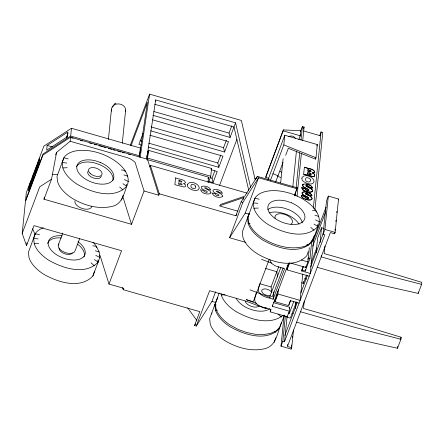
<?xml version="1.0" encoding="UTF-8"?>
<svg xmlns="http://www.w3.org/2000/svg" width="444" height="444" viewBox="0 0 444 444"><rect width="100%" height="100%" fill="white"/><g stroke="black" fill="none" stroke-linecap="round" stroke-linejoin="round"><path stroke-width="0.67" d="M215.601 291.747L211.971 301.387L196.298 326.04L194.539 325.535L199.772 311.644L123.188 289.677L123.71 288.289L109.002 284.071L121.562 250.732L34.038 225.63L26.501 245.637L22.2 233.389L25.43 201.604L42.963 155.061L70.563 137.196L147.513 159.263L158.774 195.205L144.072 190.987L135.137 162.482A12.232 6.771 20.6 0 0 126.845 157.52L70.146 141.259L56.577 152.392L55.628 154.917M47.153 145.432L46.664 150.2L67.394 136.774L67.877 132.007L47.153 145.432L52.37 146.925M67.61 137.091L67.738 135.836M70.146 141.259L70.563 137.196M71.467 128.277L43.867 146.148L26.335 192.69L25.541 200.472L43.079 153.929L70.679 136.058L71.467 128.277L140.654 148.124L139.161 156.726M108.397 139.488L111.433 109.607M122.283 143.234L125.663 109.957L125.402 108.43A7.126 5.877 5.8 0 0 116.644 104.051A7.126 5.877 5.8 0 0 111.688 111.133M208.003 182.323L208.53 177.134L147.158 159.535L148.857 150.472L211.544 168.454L210.756 176.235L208.514 182.184M269.042 178.36L265.773 177.422L265.873 176.418L283.4 129.898L300.81 130.758L300.299 135.781L298.84 139.655M265.773 177.422L283.4 129.898M270.302 180.769L283.81 144.905L284.793 135.237L317.327 144.566L315.989 157.725L315.468 159.113L288.334 148.307L285.692 155.322M280.658 182.817L283.111 158.686M273.365 302.592L289.716 307.281L289.316 311.183L287.224 316.739L270.218 311.86L270.501 309.107M289.316 311.183L272.311 306.305L272.444 305.006M271.833 292.391L271.073 286.963L259.829 283.738C258.88 287.113 256.932 291.464 260.434 294.072A8.908 4.928 20.6 0 0 266.295 297.269L273.099 299.223L273.854 291.758M299.062 303.163L290.559 300.721L288.705 305.65L275.008 301.72L275.241 299.434L275.102 300.782M275.008 301.72L277.911 294.017L278.394 289.249M292.807 186.791L296.437 151.049M309.213 276.218L287.013 269.852L287.429 265.767M295.343 195.859L295.76 191.758M296.176 187.662L299.717 152.841M301.015 140.043L302.381 126.59L304.079 127.078L302.719 140.515M293.501 329.986L291.702 347.702L291.181 349.089L280.98 346.165L284.021 316.178M294.494 195.887L297.258 187.812L257.348 176.368L244.733 196.209L220.207 204.567M297.053 196.259L301.398 153.507M280.98 346.165L282.811 341.303L285.37 316.089M282.811 341.303L284.51 341.791L287.118 316.111M288.189 312.998L289.322 313.325L289.46 311.949M314.718 174.675L314.624 175.885A3.302 1.826 20.6 0 1 313.014 176.607L303.646 174.248L304.384 167.194C307.353 168.909 312.781 168.032 314.546 171.612M287.523 345.798L287.662 344.427M307.487 173.804L307.659 172.322L310.839 173.426L311.016 174.375C307.281 174.148 304.701 173.438 311.044 174.309M310.589 171.617L307.764 171.062L307.925 169.669L310.245 170.374L310.95 171.279M291.181 349.089L291.32 347.73M291.458 346.364L291.597 344.999M292.357 337.507L292.496 336.141M295.371 308.53L296.054 301.809M302.786 274.031L300.105 300.383L277.911 294.017M315.468 159.113L315.59 157.864M301.504 282.839L303.419 283.383L303.607 281.502M303.241 266.372L301.853 270.063L305.25 271.04L305.389 269.686M290.753 263.131L305.794 267.443L305.927 266.145M309.335 247.635L307.886 261.888L305.794 267.443M313.331 208.308L321.084 131.957L322.788 132.445L314.951 209.579M304.257 300.954L303.491 308.469L356.271 323.604L401.126 337.24L400.921 339.249L397.519 348.279L351.937 338.039L296.609 322.172M305.25 271.04L309.984 258.475L311.666 241.947M326.018 207.22L313.647 240.054L310.256 273.443L301.754 271.001L301.853 270.063M316.117 252.975L317.615 238.189L321.539 227.766L324.092 228.499M320.041 242.557L321.539 227.766M284.51 341.791L324.808 234.815L323.11 234.327L326.501 200.938L328.332 196.076L338.533 199.001L335.142 232.39L334.621 233.777L330.369 232.562L287.451 346.481L291.702 347.702M321.351 255.5L321.212 256.871L376.54 272.738L421.595 284.365L418.193 293.39L372.616 283.155L317.288 267.288M323.11 234.327L324.941 229.465L328.332 196.076M324.93 246.07L324.17 253.585L376.95 268.72L421.8 282.356L421.595 284.365M334.621 233.777L334.759 232.417M334.965 230.375L335.103 229.01M335.864 221.512L336.003 220.152M336.763 212.654L336.902 211.294M397.519 348.279L397.724 346.27M418.193 293.39L418.331 292.052M275.075 300.777L276.934 295.848L277.356 291.725M139.233 157.254L147.43 102.192L131.102 145.538M140.193 157.165L149.584 94.134L241.37 120.457L255.189 179.753M26.501 245.637L26.923 242.896M146.731 157.254L147.025 155.333M146.664 159.019L155.683 99.944L235.559 122.849L250.649 187.601M144.072 190.987L131.513 224.325L43.989 199.223L44.333 197.219M43.989 199.223L51.526 179.209L56.577 152.392M256.571 291.802C255.899 295.698 252.669 300.782 256.737 303.885A8.908 4.928 20.6 0 0 262.598 307.082L271.101 309.518L270.218 311.86M93.001 242.241A34.66 19.181 20.6 0 1 96.348 246.315L99.173 251.976L99.789 257.353L98.146 262.088C85.392 275.852 62.304 268.176 48.457 260.04A34.66 19.181 20.6 0 1 34.249 243.762L33.639 238.384L35.281 233.649A34.66 19.181 20.6 0 1 43.329 227.794M126.49 184.166L126.723 186.225C113.969 199.989 90.881 192.313 77.034 184.177A34.66 19.181 20.6 0 1 62.832 167.899L62.216 162.521L63.858 157.787A34.66 19.181 20.6 0 1 92.94 151.404A34.66 19.181 20.6 0 1 124.925 170.457C127.955 175.114 129.654 181.091 126.723 186.225C123.887 194.228 121.789 204.445 112.043 206.416C98.191 209.624 83.677 205.317 71.8 198.068A34.66 19.181 20.6 0 1 57.598 181.79L56.982 176.412L63.858 157.787L68.132 158.908M39.555 234.771L35.281 233.649L28.405 252.27L29.021 257.648A34.66 19.181 20.6 0 0 43.223 273.931C57.071 282.068 80.159 289.743 92.913 275.974L94.555 271.245M121.49 200.116L123.132 195.382M217.271 299.062A34.66 19.181 20.6 0 0 216.522 300.1L209.651 318.72L210.262 324.098A34.66 19.181 20.6 0 0 224.47 340.382C236.341 347.63 250.86 351.937 264.707 348.729C276.779 345.915 277.328 331.929 281.557 322.416M279.232 327.161L279.393 328.538C266.633 342.302 243.545 334.626 229.703 326.49A34.66 19.181 20.6 0 1 215.495 310.212L214.885 304.834L219.186 293.029M317.571 224.503L317.804 226.562C305.05 240.326 281.962 232.65 268.115 224.514A34.66 19.181 20.6 0 1 253.913 208.236L253.296 202.858L254.939 198.124A34.66 19.181 20.6 0 1 284.021 191.741A34.66 19.181 20.6 0 1 316.006 210.789C319.036 215.451 320.735 221.428 317.804 226.562C314.974 234.56 312.876 244.777 303.124 246.753C289.277 249.961 274.758 245.654 262.887 238.406A34.66 19.181 20.6 0 1 248.679 222.128L248.068 216.744L254.939 198.124L259.213 199.245M274.159 342.424L275.796 337.695M308.253 251.593L306.815 255.733C294.061 269.497 270.973 261.821 257.126 253.685A34.66 19.181 20.6 0 1 242.924 237.407L242.307 232.029L249.184 213.403L247.541 218.137L248.157 223.515A34.66 19.181 20.6 0 0 262.36 239.793C276.207 247.93 299.295 255.605 312.049 241.841L313.692 237.107M312.576 240.448L314.213 235.72M312.543 190.77L312.265 191.525L310.928 192.263L307.009 191.814L302.897 189.927L301.759 187.806L305.306 188.522L305.433 189.016A1.881 1.038 20.6 0 0 306.343 189.932L307.958 190.448L308.83 190.293M311.805 199.301L312.054 198.629M66.378 137.618L67.993 133.328M66.539 138.084L67.754 134.843M22.2 233.389L39.732 186.846L51.526 179.209M58.258 245.11L62.804 233.05M79.709 238.556L75.164 250.621A8.908 4.928 20.6 0 1 64.569 252.32A8.908 4.928 20.6 0 1 58.819 243.95M130.342 145.199L149.584 94.134M143.123 133.278L138.933 144.4L141.597 145.166M155.234 101.132L155.683 99.944M139.971 149.944L140.654 148.124M92.913 275.974L98.146 262.088L97.913 260.029M147.253 154.728L148.857 150.472M147.164 160.19L147.513 159.263M149.867 166.778L150.388 165.39L247.147 193.14M158.774 195.205L159.296 193.812L150.388 165.39M211.055 169.747L211.544 168.454M207.936 178.71L208.33 177.661M208.391 181.263L213.053 182.601L212.038 178.249L214.829 170.835M148.252 147.075L218.809 167.31L217.799 162.959L220.823 154.928M150.683 130.83L224.57 152.02L223.554 147.674L226.329 140.321M152.853 115.29L230.064 137.435L229.049 133.089L231.824 125.735M213.053 182.601L217.238 171.478L211.25 169.758M218.809 167.31L222.999 156.188L149.778 135.187M224.57 152.02L228.494 141.603L152.614 119.841M230.064 137.435L235.559 122.849M219.614 185.259L236.913 139.327M159.296 193.812L235.886 215.778L241.12 201.887L243.9 197.519L219.375 205.877L238.001 211.216M243.184 199.412L243.9 197.519M196.298 326.04L209.618 290.687L245.798 301.065L265.373 308.463L267.06 307.981M246.009 242.463L229.565 237.745L242.879 202.392L258.552 177.744L297.153 188.817M256.626 178.277L257.348 176.368M229.565 237.745L245.232 213.098L258.552 177.744M267.965 179.914L284.793 135.237M275.602 182.112L283.05 162.338M300.46 131.685L302.381 126.59M299.878 136.164L300.405 134.776M303.385 128.932L304.079 127.078M269.186 259.479L253.291 301.676L246.32 299.672L256.382 303.48M304.384 167.194L311.999 169.486L314.147 170.862M294.588 194.905L295.316 192.968M296.043 191.037L297.258 187.812M303.646 174.248L313.042 176.534A3.302 1.826 20.6 0 0 314.652 175.813M319.691 135.659L321.084 131.957M316.8 145.954L317.327 144.566M307.925 169.669L310.894 170.984M307.764 171.062L310.112 171.612M301.326 195.51L304.817 196.381L301.326 195.51L301.953 197.186M305.927 189.843A1.881 1.038 20.6 0 1 305.378 189.166L305.306 188.522M314.535 174.431L312.482 172.96L314.141 172.638M271.073 286.963L278.743 266.6M308.907 190.204L308.83 189.915C307.17 188.067 301.865 187.901 302.725 184.549C305.683 183.022 310.484 184.549 312.315 187.357C311.977 190.848 307.77 184.404 306.044 185.62L306.121 186.336L310.689 188.545M265.373 308.463L265.723 307.537M250.016 289.865L269.591 297.264L280.858 267.355M308.486 194.899C316.189 196.292 308.885 196.487 307.981 194.045M283.194 267.821L272.405 296.459L269.591 297.264M273.099 299.223L284.604 268.676L277.805 266.727A8.908 4.928 20.6 0 1 271.939 263.531L270.696 262.104L269.863 259.729M272.311 306.305L288.567 263.164M289.288 263.053L288.128 266.128L287.074 265.828M287.013 269.852L289.671 262.793M284.432 315.151L279.914 327.145L276.129 330.908L270.463 333.45L263.298 334.587L255.122 334.249L246.498 332.462L238.006 329.337L230.225 325.102A34.66 19.181 20.6 0 1 216.017 308.819L215.407 303.441M288.8 304.712L290.42 300.399M301.754 271.001L303.38 266.694M289.249 308.519L289.716 307.281M307.82 259.224L308.286 257.986L309.984 258.475M312.72 246.181L325.752 211.594M289.322 313.325L293.817 301.387M296.359 302.12L290.332 318.115L286.691 317.066M303.419 283.383L306.571 275.008M310.944 263.409L316.766 247.941M284.837 335.414L297.158 302.714M300.871 292.851L307.342 275.685M310.606 267.022L323.393 233.078M338.184 199.928L338.533 199.001M400.149 339.821L401.126 337.24M302.231 192.402L302.048 193.368M314.341 172.511L314.591 171.911M112.482 107.22L114.624 103.674L115.684 103.069L115.862 103.657M310.833 171.545L310.978 171.206M305.422 193.734L305.811 193.368M308.314 198.218L308.475 197.907M235.886 215.778L236.93 214.141M194.539 325.535L195.582 323.892M221.101 293.584L221.251 294.933A34.66 19.181 20.6 0 0 235.459 311.211C249.001 319.081 269.636 326.157 283.255 315.135M312.321 191.375C309.102 193.173 302.936 191.492 301.815 187.657M311.272 199.756L311.832 199.228M314.369 172.439L312.482 172.96M302.669 184.698L303.818 184.077M302.209 192.474C305.017 190.742 309.396 192.457 311.549 194.761M310.561 171.684L310.861 171.473M308.341 198.146L306.743 198.229M305.983 185.77L307.908 186.03L308.924 187.19M305.528 193.545L307.476 193.734L308.463 194.966M311.3 199.689C308.347 200.777 304.95 199.295 302.464 197.636M302.653 192.091L305.6 191.952L310.023 193.44M310.495 199.967L308.153 199.894L305.183 199.079M62.832 167.899L67.238 167.727M253.913 208.236L258.319 208.064M248.157 223.515L250.044 223.443M34.249 243.762L38.656 243.59M221.251 294.933L225.03 294.783M215.495 310.212L217.382 310.14M307.997 198.29L305.827 197.858A1.881 1.038 20.6 0 1 304.917 196.942L304.817 196.381M52.253 174.542L57.592 174.597M62.216 162.521L66.7 163.037M253.296 202.858L257.781 203.374M33.639 238.384L38.123 238.9M214.885 304.834L216.161 304.978M121.406 169.958L124.925 170.457L125.08 171.828M312.487 210.295L316.006 210.789L316.167 212.16M92.824 245.821L96.348 246.315L96.503 247.685M307.204 190.454L308.43 190.587L308.891 189.766L303.435 186.68L302.536 185.031M306.199 193.434L307.448 193.806M306.06 184.177L307.165 184.443M301.759 187.806L305.25 188.672M308.98 187.041L312.437 187.912M400.921 339.249L355.866 327.622L300.533 311.755M303.685 130.98L320.69 135.858M283.294 130.902L300.299 135.781M154.778 104.301L233.988 127.017L248.762 190.415M153.913 111.538L229.049 133.089M151.077 126.884L223.554 147.674M139.999 140.648L141.991 141.22M148.646 143.129L217.799 162.959M254.878 178.433L256.144 178.799M147.347 151.432L148.679 151.815M70.679 136.058L139.51 155.8M147.686 158.142L210.756 176.235M71.068 137.712L73.066 138.284M80.392 140.382L82.39 140.953M89.716 143.057L91.708 143.628M94.372 144.394L96.37 144.966M99.034 145.732L102.364 146.687M103.696 147.069L105.694 147.641M108.358 148.401L111.688 149.362M113.02 149.739L115.018 150.316M117.682 151.077L121.012 152.031M122.339 152.414L124.337 152.986M128.333 154.135L130.331 154.706M210.045 177.678L212.038 178.249M241.12 201.887L242.879 202.392M324.941 229.465L335.142 232.39M245.232 213.098L249.228 214.241M312.376 239.688L313.647 240.054M301.348 260.012L307.886 261.888M304.562 278.549L306.477 279.098M265.64 268.481L276.823 271.689L277.589 277.117M275.879 295.549L276.934 295.848M292.058 313.442L293.273 313.786M211.971 301.387L215.967 302.536M314.951 215.229L318.836 216.45M123.87 174.897L127.75 176.113M95.288 250.755L99.173 251.976M307.714 184.582L309.701 185.276M309.485 172.921L310.811 173.499L311.144 174.103M261.522 259.324L271.584 263.126M283.81 144.905L315.989 157.725M272.955 173.721L278.005 175.735M306.887 194.65L310.228 196.32L311.66 197.53M308.885 195.615L305.5 193.839M306.288 190.082L306.71 190.287M306.277 197.996L305.849 197.791A1.881 1.038 20.6 0 1 304.945 196.87M315.484 219.924L319.447 221.828M124.403 179.587L128.366 181.491M95.826 255.45L99.789 257.353M304.268 195.404L307.47 196.908L308.447 197.98M312.509 172.888L314.319 174.048L314.785 175.397M304.012 198.684L302.436 197.702L301.415 196.059M303.518 194.955L308.369 197.691M306.083 194.367L305.45 193.662M310.484 185.664L311.122 186.069M314.058 224.048L317.804 226.562M122.971 183.716L126.723 186.225M94.394 259.574L98.146 262.088M310.256 196.254L311.966 198.118M303.491 195.027L302.231 193.712M310.689 193.778L311.799 195.282M310.756 227.334L314.025 230.325M306.865 244.322L308.269 245.604M278.094 314.03L281.363 317.016M119.675 186.996L122.944 189.988M274.675 331.446L275.607 332.301M91.098 262.859L94.361 265.851M302.919 194.605L302.048 192.89M311.549 189.15L312.426 190.343M187.679 307.847L196.92 320.607M312.01 186.985L312.382 188.062M32.529 228.682L35.082 234.343M314.43 171.168L314.563 171.983M122.783 196.47L131.513 224.325M122.566 287.695L123.188 289.677M109.002 284.071L100.072 255.566A12.232 6.771 20.6 0 0 99.567 255.05M305.938 185.808L311.605 189L312.482 190.193L312.487 190.92M311.821 195.21L311.921 195.837M311.893 240.47L312.049 241.841M311.993 198.052L312.027 198.696M125.663 109.957A7.126 5.877 5.8 0 1 125.441 111.477M258.835 306.26A7.898 4.373 20.6 0 1 251.104 306.293A7.898 4.373 20.6 0 1 245.138 301.226M270.196 295.415A5.345 2.958 20.6 0 1 262.704 293.062A5.345 2.958 20.6 0 1 264.13 288.939A5.345 2.958 20.6 0 1 271.378 292.008M91.814 206.432A8.908 4.928 20.6 0 1 82.307 208.53A8.908 4.928 20.6 0 1 74.908 200.921M101.282 176.113A7.126 3.946 20.6 0 1 93.185 177.889A7.126 3.946 20.6 0 1 88.017 171.234M76.612 166.628A19.425 10.75 20.6 0 1 94.727 162.976L99.528 164.602A19.425 10.75 20.6 0 1 112.776 180.653M288.755 136.591A4.418 3.641 5.8 0 1 289.771 136.18L290.892 136.003A4.418 3.641 5.8 0 1 294.117 136.93L294.905 137.651A4.418 3.641 5.8 0 1 295.443 138.511M280.003 171.273A4.418 3.641 5.8 0 1 281.762 172.533M277.661 176.645A6.238 5.139 5.8 0 1 280.741 177.533M275.119 218.337A9.169 5.073 20.6 0 1 285.364 214.63A9.169 5.073 20.6 0 1 291.02 224.181M269.108 212.876A19.259 10.656 20.6 0 1 279.792 212.465L284.598 213.708A19.259 10.656 20.6 0 1 299.051 224.237M47.602 243.528A19.425 10.75 20.6 0 1 61.339 237.978M77.672 244.272A19.425 10.75 20.6 0 1 84.01 257.043M72.366 252.947A7.126 3.946 20.6 0 1 64.608 253.746A7.126 3.946 20.6 0 1 59.102 248.068M77.939 241.719A19.425 10.75 20.6 0 1 78.632 259.474A19.425 10.75 20.6 0 1 50.183 248.845A19.425 10.75 20.6 0 1 62.149 235.825M267.804 209.54A19.425 10.75 20.6 0 1 284.005 208.108L288.805 209.729A19.425 10.75 20.6 0 1 302.247 222.894M217.044 298.712A34.66 19.181 20.6 0 1 217.793 297.674M269.669 308.785A19.425 10.75 20.6 0 1 253.463 310.217L248.668 308.597A19.425 10.75 20.6 0 1 236.18 298.346M211.288 313.991A34.66 19.181 20.6 0 1 212.038 312.953M33.6 175.38C32.617 182.689 31.618 178.416 33.6 175.38M30.564 183.033L29.831 185.47L30.564 183.033M195.726 186.63C196.12 188.855 193.451 189 192.113 188.028A2.181 1.204 20.6 0 1 191.125 187.129L190.881 185.803L191.375 184.676A2.214 1.227 20.6 0 1 192.48 184.377L194.466 184.943A2.209 1.221 20.6 0 1 195.465 185.836L195.726 186.63M310.45 179.981C310.861 182.262 308.125 182.412 306.749 181.413A2.237 1.238 20.6 0 1 305.738 180.492L305.489 179.132L305.994 177.977A2.27 1.254 20.6 0 1 307.126 177.672L309.157 178.249A2.264 1.254 20.6 0 1 310.19 179.165L310.45 179.981M187.313 184.771L187.601 186.463A5.594 3.097 20.6 0 0 188.756 187.94C191.353 189.899 197.952 192.668 199.284 188.145C199.09 183.339 189.311 179.859 187.313 184.771M301.837 178.072L302.131 179.809A5.733 3.175 20.6 0 0 303.308 181.319C305.971 183.328 312.731 186.164 314.097 181.529C313.897 176.607 303.879 173.043 301.837 178.072M31.652 181.341L31.668 181.829A4.079 0.494 -74 0 0 31.868 181.885L33.7 177.128L34.327 172.805L32.706 176.484L31.652 181.341M34.577 173.887L34.649 174.403L36.497 169.713L36.896 167.21L35.625 169.564L37.002 165.54L35.237 169.952L34.921 172.094L36.119 169.824L34.577 173.887M37.191 166.944L37.263 167.46L39.111 162.77L39.51 160.267L38.24 162.626L39.616 158.602L37.851 163.009L37.535 165.151L38.733 162.887L37.191 166.944M31.269 182.517L31.197 183.294A2.353 0.283 -74 0 1 30.786 184.982L28.716 190.637C27.45 189.427 33.017 174.986 30.836 183.072L31.269 182.517M29.737 186.419L29.631 187.424L30.47 184.682L29.737 186.419M175.574 177.889L174.881 184.704L184.021 187.002A3.225 1.782 20.6 0 0 185.592 186.302L185.503 184.882L183.5 183.444L184.793 183.344L185.537 182.49C184.327 178.649 178.294 179.626 175.574 177.889M178.766 182.889L178.627 184.271L182.073 184.832L181.874 183.971L178.766 182.889M179.032 180.303L178.899 181.59L181.896 182.062L181.729 181.246L179.032 180.303M210.933 192.763L210.717 193.351C207.576 195.105 201.559 193.462 200.46 189.721L203.868 190.57L203.996 191.048A1.832 1.016 20.6 0 0 204.878 191.947L206.976 192.435L207.365 191.78C205.739 189.977 200.799 189.871 201.348 186.685C204.268 185.237 209.64 186.652 210.828 189.971L207.453 189.122L206.96 188.289L205.794 187.74L204.49 187.917L210.018 191.037L210.933 192.763M222.583 196.104L222.366 196.692C219.225 198.446 213.209 196.803 212.11 193.062L215.518 193.911L215.645 194.389A1.832 1.016 20.6 0 0 216.528 195.288L218.626 195.776L219.014 195.121C217.388 193.318 212.448 193.212 212.998 190.026C215.917 188.578 221.29 189.993 222.477 193.312L219.103 192.463L218.609 191.63L217.443 191.081L216.139 191.259L221.667 194.378L222.583 196.104M291.419 202.786L286.624 201.16A19.425 10.75 20.6 0 0 269.441 212.715A19.425 10.75 20.6 0 0 300.433 223.21A19.425 10.75 20.6 0 0 291.419 202.786M100.338 162.448L95.543 160.828A19.425 10.75 20.6 0 0 78.36 172.377A19.425 10.75 20.6 0 0 109.352 182.873A19.425 10.75 20.6 0 0 100.338 162.448M90.193 173.465A7.126 3.946 20.6 0 0 101.754 174.93A7.126 3.946 20.6 0 0 93.923 167.621A7.126 3.946 20.6 0 0 90.193 173.465"/></g></svg>
